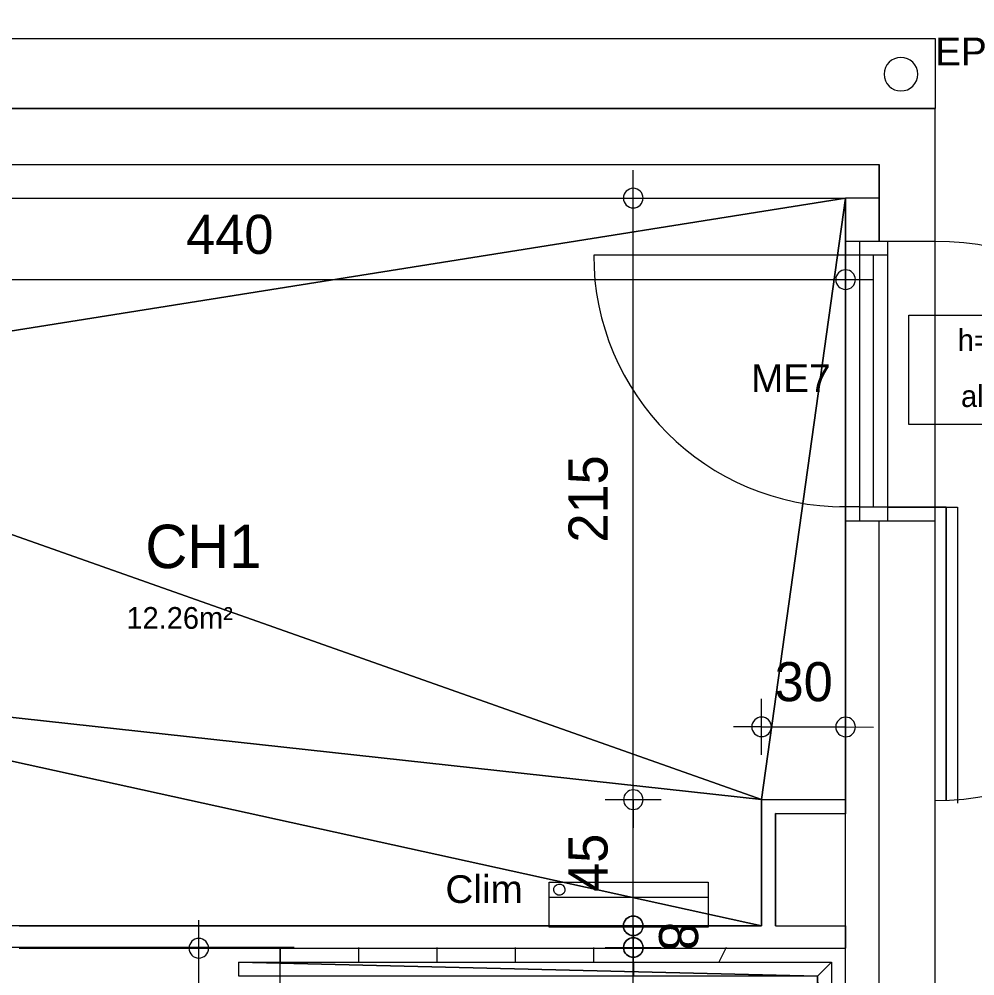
# Model space of a CAD drawing. Header units: metres. Extents: x 1.8 to 61.8, y -53.3 to -11.3.
# Drawn here: x 46.852 to 50.266, y -17.899 to -14.48 of the extents above; entities that cross this region are included whole.
import ezdxf
from ezdxf.enums import TextEntityAlignment as Align
from ezdxf.lldxf.tags import DXFTag

# ---------------------------------------------------------------- set-up
doc = ezdxf.new("R2010")
doc.units = ezdxf.units.M
doc.header["$MEASUREMENT"] = 0
doc.layers.add('Calque commun', color=7, linetype='Continuous')
doc.layers.add('Textes', color=7, linetype='Continuous')
doc.styles.add('Arial14', font='arial.ttf', dxfattribs={"height": 0.098961})
doc.styles.add('Century Gothic12', font='GOTHIC.TTF', dxfattribs={"height": 0.077575})
doc.styles.add('Century Gothic18', font='GOTHIC.TTF', dxfattribs={"height": 0.139636})
doc.styles.add('Century Gothic21', font='GOTHIC.TTF', dxfattribs={"height": 0.155151})
tags = doc.linetypes.add('HIDDEN', pattern=[0.375, 0.25, -0.125]).pattern_tags.tags
tags[6:7] = [DXFTag(74, 4), DXFTag(75, 0), DXFTag(340, '0'), DXFTag(46, 1.0), DXFTag(50, 0.0), DXFTag(44, 0.0), DXFTag(45, 0.0)]
tags[4:5] = [DXFTag(74, 4), DXFTag(75, 0), DXFTag(340, '0'), DXFTag(46, 1.0), DXFTag(50, 0.0), DXFTag(44, 0.0), DXFTag(45, 0.0)]
tags = doc.linetypes.add('HIDDEN2', pattern=[0.1875, 0.125, -0.0625]).pattern_tags.tags
tags[6:7] = [DXFTag(74, 4), DXFTag(75, 0), DXFTag(340, '0'), DXFTag(46, 1.0), DXFTag(50, 0.0), DXFTag(44, 0.0), DXFTag(45, 0.0)]
tags[4:5] = [DXFTag(74, 4), DXFTag(75, 0), DXFTag(340, '0'), DXFTag(46, 1.0), DXFTag(50, 0.0), DXFTag(44, 0.0), DXFTag(45, 0.0)]

# ---------------------------------------------------------------- blocks, each defined once
blk = doc.blocks.new('Block53466')
at = {"layer": 'Calque commun', "color": 7, "linetype": 'Continuous', "lineweight": 18}
for p, q in [((49.9242, -14.7998), (50.1242, -14.7998)), ((49.9242, -14.9998), (49.9242, -14.9998))]:
    blk.add_line(p, q, dxfattribs=at)
at = {"layer": 'Calque commun', "color": 7, "linetype": 'Continuous', "lineweight": 9}
blk.add_line((49.9242, -15.1198), (49.8042, -15.1198), dxfattribs=at)
blk = doc.blocks.new('Block53472')
at = {"layer": 'Calque commun', "color": 7, "linetype": 'Continuous', "lineweight": 18}
blk.add_line((43.5243, -14.7998), (50.1242, -14.7998), dxfattribs=at)
at = {"layer": 'Calque commun', "color": 7, "linetype": 'Continuous', "lineweight": 9}
for p, q in [((43.7243, -14.9998), (49.9242, -14.9998)), ((43.8443, -15.1198), (49.8042, -15.1198))]:
    blk.add_line(p, q, dxfattribs=at)
blk = doc.blocks.new('Block53473')
at = {"layer": 'Calque commun', "color": 7, "linetype": 'Continuous', "lineweight": 18}
for p, q in [((50.1242, -15.2731), (50.1242, -14.7998)), ((50.1242, -20.4998), (50.1242, -16.2731))]:
    blk.add_line(p, q, dxfattribs=at)
at = {"layer": 'Calque commun', "color": 7, "linetype": 'Continuous', "lineweight": 9}
for p, q in [((49.9242, -15.2731), (49.9242, -14.9998)), ((49.8042, -15.2731), (49.8042, -15.1198)), ((49.8042, -20.4998), (49.8042, -16.2731)), ((49.9242, -20.4998), (49.9242, -16.2731))]:
    blk.add_line(p, q, dxfattribs=at)
blk = doc.blocks.new('@PRES_1_$$_1-25')
at = {"layer": 'Calque commun', "color": 5, "linetype": 'Continuous', "lineweight": 9}
for p, q in [((0, 0.32), (1, 0.32)), ((1, 0.15), (0, 0.15)), ((0.05, 0.05), (0.05, 0.15)), ((0.95, 0.15), (0.95, 0.05)), ((0.05, 0.1), (0.95, 0.1)), ((1, 0.05), (0, 0.05)), ((0, 0), (1, 0))]:
    blk.add_line(p, q, dxfattribs=at)
blk = doc.blocks.new('@PRES_1_$$_1-26')
at = {"layer": 'Calque commun', "color": 7, "linetype": 'Continuous', "lineweight": 9}
blk.add_line((0, 0), (0, 0.32), dxfattribs=at)
blk = doc.blocks.new('@PRES_1_$$_1-27')
at = {"layer": 'Calque commun', "color": 7, "linetype": 'Continuous', "lineweight": 9}
blk.add_line((0, 0), (0, 0.32), dxfattribs=at)
blk = doc.blocks.new('INTER_2D_COMB9')
at = {"layer": 'Calque commun', "color": 0, "linetype": 'ByBlock', "lineweight": -2}
for name in ['@PRES_1_$$_1-25', '@PRES_1_$$_1-26']:
    blk.add_blockref(name, (0, 0), dxfattribs=at)
at = {"layer": 'Calque commun', "color": 0, "linetype": 'ByBlock', "lineweight": -2, "extrusion": (0, 0, -1), "xscale": -1, "yscale": -1, "zscale": -1, "rotation": -180}
blk.add_blockref('@PRES_1_$$_1-27', (-1, 0), dxfattribs=at)
blk = doc.blocks.new('PLACED_COMB9')
at = {"layer": 'Calque commun', "color": 0, "linetype": 'ByBlock', "lineweight": -2}
blk.add_blockref('INTER_2D_COMB9', (0, 0), dxfattribs=at)
blk = doc.blocks.new('xmodule1pgniv1-13')
at = {"layer": 'Calque commun', "color": 5, "linetype": 'Continuous', "lineweight": 9}
blk.add_arc((0, 0), 0.5, 0, 359.9994, dxfattribs=at)
blk = doc.blocks.new('xmodule1pgniv1-14')
at = {"layer": 'Calque commun', "color": 5, "linetype": 'Continuous', "lineweight": 9}
blk.add_arc((0, 0), 0.5, 0, 359.9994, dxfattribs=at)
blk = doc.blocks.new('DimLine53654')
at = {"layer": 'Calque commun', "color": 5, "linetype": 'Continuous', "lineweight": 9}
for p, q in [((36.2253, -18.6687), (36.2253, -18.5687)), ((36.1253, -18.6687), (36.3253, -18.6687)), ((36.2252, -20.5512), (36.2253, -18.6687)), ((36.1252, -20.5512), (36.3252, -20.5512)), ((36.2252, -20.5512), (36.2252, -20.6512))]:
    blk.add_line(p, q, dxfattribs=at)
at = {"layer": 'Calque commun', "color": 5, "linetype": 'Continuous', "lineweight": 9, "xscale": 0.07000000029802322, "yscale": 0.07000000029802322, "zscale": 0.07000000029802322, "rotation": 90}
for name, p in [('xmodule1pgniv1-14', (36.2253, -18.6687)), ('xmodule1pgniv1-13', (36.2252, -20.5512))]:
    blk.add_blockref(name, p, dxfattribs=at)
at = {"layer": 'Calque commun', "color": 5, "linetype": 'Continuous', "lineweight": 9, "style": 'Century Gothic18'}
blk.add_text('188', height=0.13964, rotation=89.9974, dxfattribs=at).set_placement((36.1752, -19.61), align=Align.BOTTOM_CENTER)
blk = doc.blocks.new('xmodule1pgniv1-15')
at = {"layer": 'Calque commun', "color": 5, "linetype": 'Continuous', "lineweight": 9}
blk.add_arc((0, 0), 0.5, 0, 359.9994, dxfattribs=at)
blk = doc.blocks.new('xmodule1pgniv1-16')
at = {"layer": 'Calque commun', "color": 5, "linetype": 'Continuous', "lineweight": 9}
blk.add_arc((0, 0), 0.5, 0, 359.9994, dxfattribs=at)
blk = doc.blocks.new('DimLine53662')
at = {"layer": 'Calque commun', "color": 5, "linetype": 'Continuous', "lineweight": 9}
for p, q in [((36.2251, -18.5913), (36.225, -18.4913)), ((36.1251, -18.5914), (36.3251, -18.5911)), ((36.2251, -18.5913), (36.2253, -18.6687)), ((36.1253, -18.6688), (36.3253, -18.6685)), ((36.2253, -18.6687), (36.2254, -18.7687))]:
    blk.add_line(p, q, dxfattribs=at)
at = {"layer": 'Calque commun', "color": 5, "linetype": 'Continuous', "lineweight": 9, "extrusion": (0, 0, -1), "xscale": 0.06999999484552753, "yscale": 0.06999999484552753, "zscale": 0.07000000029802322, "rotation": 89.9152908298062}
for name, p in [('xmodule1pgniv1-15', (-36.2251, -18.5913)), ('xmodule1pgniv1-16', (-36.2253, -18.6687))]:
    blk.add_blockref(name, p, dxfattribs=at)
at = {"layer": 'Calque commun', "color": 5, "linetype": 'Continuous', "lineweight": 9, "style": 'Century Gothic18'}
blk.add_text('8', height=0.1396, rotation=270.0847, dxfattribs=at).set_placement((36.2752, -18.6299), align=Align.BOTTOM_CENTER)
blk = doc.blocks.new('xmodule1pgniv1-17')
at = {"layer": 'Calque commun', "color": 5, "linetype": 'Continuous', "lineweight": 9}
blk.add_arc((0, 0), 0.5, 0, 359.9994, dxfattribs=at)
blk = doc.blocks.new('xmodule1pgniv1-18')
at = {"layer": 'Calque commun', "color": 5, "linetype": 'Continuous', "lineweight": 9}
blk.add_arc((0, 0), 0.5, 0, 359.9994, dxfattribs=at)
blk = doc.blocks.new('DimLine53670')
at = {"layer": 'Calque commun', "color": 5, "linetype": 'Continuous', "lineweight": 9}
for p, q in [((36.2252, -18.1405), (36.2252, -18.0405)), ((36.3252, -18.1405), (36.1252, -18.1405)), ((36.2251, -18.5913), (36.2252, -18.1405)), ((36.1251, -18.5913), (36.3251, -18.5913)), ((36.2251, -18.5913), (36.2251, -18.6913))]:
    blk.add_line(p, q, dxfattribs=at)
at = {"layer": 'Calque commun', "color": 5, "linetype": 'Continuous', "lineweight": 9, "xscale": 0.07000000029802322, "yscale": 0.07000000029802322, "zscale": 0.07000000029802322, "rotation": 90}
for name, p in [('xmodule1pgniv1-18', (36.2252, -18.1405)), ('xmodule1pgniv1-17', (36.2251, -18.5913))]:
    blk.add_blockref(name, p, dxfattribs=at)
at = {"layer": 'Calque commun', "color": 5, "linetype": 'Continuous', "lineweight": 9, "style": 'Century Gothic18'}
blk.add_text('45', height=0.13964, rotation=89.9966, dxfattribs=at).set_placement((36.1752, -18.3659), align=Align.BOTTOM_CENTER)
blk = doc.blocks.new('xmodule1pgniv1-19')
at = {"layer": 'Calque commun', "color": 5, "linetype": 'Continuous', "lineweight": 9}
blk.add_arc((0, 0), 0.5, 0, 359.9994, dxfattribs=at)
blk = doc.blocks.new('xmodule1pgniv1-20')
at = {"layer": 'Calque commun', "color": 5, "linetype": 'Continuous', "lineweight": 9}
blk.add_arc((0, 0), 0.5, 0, 359.9994, dxfattribs=at)
blk = doc.blocks.new('DimLine53678')
at = {"layer": 'Calque commun', "color": 5, "linetype": 'Continuous', "lineweight": 9}
for p, q in [((36.2251, -15.9912), (36.2251, -15.8912)), ((36.1251, -15.9912), (36.3251, -15.9912)), ((36.2252, -18.1405), (36.2251, -15.9912)), ((36.3252, -18.1405), (36.1252, -18.1405)), ((36.2252, -18.1405), (36.2252, -18.2405))]:
    blk.add_line(p, q, dxfattribs=at)
at = {"layer": 'Calque commun', "color": 5, "linetype": 'Continuous', "lineweight": 9, "xscale": 0.07000000029802322, "yscale": 0.07000000029802322, "zscale": 0.07000000029802322, "rotation": 90}
for name, p in [('xmodule1pgniv1-20', (36.2251, -15.9912)), ('xmodule1pgniv1-19', (36.2252, -18.1405))]:
    blk.add_blockref(name, p, dxfattribs=at)
at = {"layer": 'Calque commun', "color": 5, "linetype": 'Continuous', "lineweight": 9, "style": 'Century Gothic18'}
blk.add_text('215', height=0.13964, rotation=90.0007, dxfattribs=at).set_placement((36.1752, -17.0659), align=Align.BOTTOM_CENTER)
blk = doc.blocks.new('xmodule1pgniv1-79')
at = {"layer": 'Calque commun', "color": 5, "linetype": 'Continuous', "lineweight": 9}
blk.add_arc((0, 0), 0.5, 0, 359.9994, dxfattribs=at)
blk = doc.blocks.new('xmodule1pgniv1-80')
at = {"layer": 'Calque commun', "color": 5, "linetype": 'Continuous', "lineweight": 9}
blk.add_arc((0, 0), 0.5, 0, 359.9994, dxfattribs=at)
blk = doc.blocks.new('DimLine53934')
at = {"layer": 'Calque commun', "color": 5, "linetype": 'Continuous', "lineweight": 9}
for p, q in [((32.5838, -16.1823), (32.5838, -16.3823)), ((36.9837, -16.3823), (36.9837, -16.1823)), ((32.5838, -16.2823), (32.4838, -16.2823)), ((32.5838, -16.2823), (36.9837, -16.2823)), ((36.9837, -16.2823), (37.0837, -16.2823))]:
    blk.add_line(p, q, dxfattribs=at)
at = {"layer": 'Calque commun', "color": 5, "linetype": 'Continuous', "lineweight": 9, "xscale": 0.07000000029802322, "yscale": 0.07000000029802322, "zscale": 0.07000000029802322}
for name, p in [('xmodule1pgniv1-79', (32.5838, -16.2823)), ('xmodule1pgniv1-80', (36.9837, -16.2823))]:
    blk.add_blockref(name, p, dxfattribs=at)
at = {"layer": 'Calque commun', "color": 5, "linetype": 'Continuous', "lineweight": 9, "style": 'Century Gothic18'}
blk.add_text('440', height=0.13964, dxfattribs=at).set_placement((34.7837, -16.2323), align=Align.BOTTOM_CENTER)
blk = doc.blocks.new('xmodule1pgniv1-87')
at = {"layer": 'Calque commun', "color": 5, "linetype": 'Continuous', "lineweight": 9}
blk.add_arc((0, 0), 0.5, 0, 359.9994, dxfattribs=at)
blk = doc.blocks.new('xmodule1pgniv1-88')
at = {"layer": 'Calque commun', "color": 5, "linetype": 'Continuous', "lineweight": 9}
blk.add_arc((0, 0), 0.5, 0, 359.9994, dxfattribs=at)
blk = doc.blocks.new('DimLine53979')
at = {"layer": 'Calque commun', "color": 5, "linetype": 'Continuous', "lineweight": 9}
for p, q in [((36.6834, -17.9802), (36.6838, -17.7802)), ((36.9836, -17.9807), (36.9839, -17.7807)), ((36.6836, -17.8802), (36.5836, -17.88)), ((36.6836, -17.8802), (36.9837, -17.8807)), ((36.9837, -17.8807), (37.0837, -17.8809))]:
    blk.add_line(p, q, dxfattribs=at)
at = {"layer": 'Calque commun', "color": 5, "linetype": 'Continuous', "lineweight": 9, "xscale": 0.07000000138607669, "yscale": 0.07000000138607669, "zscale": 0.07000000029802322, "rotation": -0.09942625909728113}
for name, p in [('xmodule1pgniv1-87', (36.6836, -17.8802)), ('xmodule1pgniv1-88', (36.9837, -17.8807))]:
    blk.add_blockref(name, p, dxfattribs=at)
at = {"layer": 'Calque commun', "color": 5, "linetype": 'Continuous', "lineweight": 9, "style": 'Century Gothic18'}
blk.add_text('30', height=0.13964, rotation=359.9006, dxfattribs=at).set_placement((36.8338, -17.8305), align=Align.BOTTOM_CENTER)
blk = doc.blocks.new('xmodule1pgniv1-101')
at = {"layer": 'Calque commun', "color": 5, "linetype": 'Continuous', "lineweight": 9}
blk.add_arc((0, 0), 0.5, 0, 359.9994, dxfattribs=at)
blk = doc.blocks.new('xmodule1pgniv1-102')
at = {"layer": 'Calque commun', "color": 5, "linetype": 'Continuous', "lineweight": 9}
blk.add_arc((0, 0), 0.5, 0, 359.9994, dxfattribs=at)
blk = doc.blocks.new('DimLine60119')
at = {"layer": 'Calque commun', "color": 5, "linetype": 'Continuous', "lineweight": 9}
for p, q in [((34.6729, -18.6713), (34.6729, -18.5713)), ((34.7729, -18.6713), (34.5729, -18.6713)), ((34.6729, -19.5687), (34.6729, -18.6713)), ((34.7729, -19.5687), (34.5729, -19.5687)), ((34.6729, -19.5687), (34.6729, -19.6687))]:
    blk.add_line(p, q, dxfattribs=at)
at = {"layer": 'Calque commun', "color": 5, "linetype": 'Continuous', "lineweight": 9, "xscale": 0.07000000029802322, "yscale": 0.07000000029802322, "zscale": 0.07000000029802322, "rotation": 90}
for name, p in [('xmodule1pgniv1-102', (34.6729, -18.6713)), ('xmodule1pgniv1-101', (34.6729, -19.5687))]:
    blk.add_blockref(name, p, dxfattribs=at)
at = {"layer": 'Calque commun', "color": 5, "linetype": 'Continuous', "lineweight": 9, "style": 'Century Gothic18'}
blk.add_text('90', height=0.13964, rotation=90, dxfattribs=at).set_placement((34.6229, -19.12), align=Align.BOTTOM_CENTER)
blk = doc.blocks.new('clim-int4')
at = {"layer": 'Calque commun', "color": 0, "linetype": 'ByBlock', "lineweight": 9}
for p, q in [((0.5671, 0.16), (0, 0.16)), ((0, 0.16), (0, 0)), ((0.5671, 0), (0.5671, 0.16)), ((0, 0.106), (0.5671, 0.106)), ((0, 0), (0.5671, 0))]:
    blk.add_line(p, q, dxfattribs=at)
blk.add_arc((0.531, 0.1338), 0.02, 330, 329.9994, dxfattribs=at)
blk = doc.blocks.new('xmodule1pgniv1-125')
at = {"layer": 'Calque commun', "color": 15, "linetype": 'Continuous', "lineweight": 18}
for p, q in [((36.6836, -18.5907), (36.6836, -18.14)), ((36.6836, -18.14), (36.9838, -18.1413)), ((36.9838, -18.1413), (36.9835, -18.1912)), ((36.7335, -18.1902), (36.9835, -18.1912)), ((36.7336, -18.5907), (36.7336, -18.1901))]:
    blk.add_line(p, q, dxfattribs=at)
at = {"layer": 'Calque commun', "color": 7, "linetype": 'Continuous', "lineweight": 18}
for p, q in [((34.031, -18.5913), (36.6836, -18.5913)), ((36.7336, -18.5913), (36.9837, -18.5913)), ((36.9837, -18.5913), (36.9837, -18.6713)), ((34.031, -18.6713), (36.9837, -18.6713))]:
    blk.add_line(p, q, dxfattribs=at)
at = {"layer": 'Calque commun', "color": 7, "linetype": 'Continuous', "lineweight": 9}
for p, q in [((35.0138, -18.6687), (34.9638, -18.6687)), ((34.9638, -18.6687), (34.9638, -18.7212)), ((35.2438, -18.6687), (35.2438, -18.7212)), ((35.5238, -18.6687), (35.5238, -18.7212)), ((35.8038, -18.6687), (35.8038, -18.7212)), ((36.0838, -18.7212), (36.0838, -18.6687)), ((36.5574, -18.6687), (36.5313, -18.7212))]:
    blk.add_line(p, q, dxfattribs=at)
at = {"layer": 'Calque commun', "color": 5, "linetype": 'Continuous', "lineweight": 9}
for name in ['DimLine53678', 'DimLine53934', 'DimLine53979', 'DimLine53670', 'DimLine53662', 'DimLine60119', 'DimLine53654']:
    blk.add_blockref(name, (0, 0), dxfattribs=at)
at = {"layer": 'Calque commun', "color": 7, "linetype": 'HIDDEN2', "lineweight": -2, "extrusion": (0, 0, -1)}
blk.add_blockref('clim-int4', (-36.4922, -18.5957), dxfattribs=at)
at = {"layer": 'Textes', "color": 5, "linetype": 'ByBlock', "lineweight": -2, "style": 'Century Gothic21'}
blk.add_text('CH1', height=0.15515, dxfattribs=at).set_placement((34.4819, -17.158), align=Align.TOP_LEFT)
at = {"layer": 'Textes', "color": 9, "linetype": 'ByBlock', "lineweight": -2, "style": 'Century Gothic12'}
blk.add_text('12.26m²', height=0.07758, dxfattribs=at).set_placement((34.4142, -17.4523), align=Align.TOP_LEFT)
at = {"layer": 'Textes', "color": 5, "linetype": 'ByBlock', "lineweight": -2, "style": 'Arial14'}
blk.add_text('Clim', height=0.09896, dxfattribs=at).set_placement((35.8303, -18.5392), align=Align.BOTTOM_RIGHT)
at = {"layer": 'Calque commun', "color": 9, "linetype": 'Continuous', "lineweight": 9}
mesh = blk.add_polyface(dxfattribs=at)
corners = [(36.6836, -18.14), (36.6836, -18.5907), (32.5838, -17.6913), (31.9838, -18.5913), (31.9838, -17.6913), (32.5838, -16.6913), (36.9838, -18.1413), (36.9837, -15.9912), (31.9838, -15.9912), (31.9838, -16.6913)]
mesh.append_faces([[corners[k] for k in face] for face in [(5, 0, 2), (3, 2, 1)]], dxfattribs={"vtx0": -1, "vtx1": -1, "color": 9})
mesh.append_faces([[corners[k] for k in face] for face in [(5, 7, 0)]], dxfattribs={"vtx0": -1, "vtx1": -1, "vtx2": -1, "color": 9})
mesh.append_faces([[corners[k] for k in face] for face in [(5, 8, 7)]], dxfattribs={"vtx0": -1, "vtx2": -1, "color": 9})
mesh.append_faces([[corners[k] for k in face] for face in [(6, 0, 7)]], dxfattribs={"vtx1": -1, "color": 9})
mesh.append_faces([[corners[k] for k in face] for face in [(0, 1, 2)]], dxfattribs={"vtx1": -1, "vtx2": -1, "color": 9})
mesh.append_faces([[corners[k] for k in face] for face in [(3, 4, 2), (5, 9, 8)]], dxfattribs={"vtx2": -1, "color": 9})
at = {"layer": 'Calque commun', "color": 1, "linetype": 'Continuous', "lineweight": 9}
mesh = blk.add_polyface(dxfattribs=at)
corners = [(36.9836, -18.1912), (36.7336, -18.1901), (36.7336, -18.5907), (36.9837, -18.5913)]
mesh.append_faces([[corners[k] for k in face] for face in [(0, 1, 2, 3)]], dxfattribs={"color": 1})
at = {"layer": 'Calque commun', "color": 9, "linetype": 'Continuous', "lineweight": 9}
mesh = blk.add_polyface(dxfattribs=at)
corners = [(34.9638, -20.5512), (34.9638, -18.6687), (32.7437, -18.6687), (32.7437, -20.5512)]
mesh.append_faces([[corners[k] for k in face] for face in [(0, 1, 2, 3)]], dxfattribs={"color": 9})
at = {"layer": 'Calque commun', "color": 7, "linetype": 'Continuous', "lineweight": 9}
mesh = blk.add_polyface(dxfattribs=at)
corners = [(36.8837, -18.7712), (34.8159, -18.7712), (34.8159, -18.7212), (36.9337, -18.7212), (36.9337, -20.5513), (36.8837, -20.5513)]
mesh.append_faces([[corners[k] for k in face] for face in [(0, 4, 5)]], dxfattribs={"vtx0": -1, "vtx1": -1, "color": 7})
mesh.append_faces([[corners[k] for k in face] for face in [(0, 3, 4), (0, 2, 3)]], dxfattribs={"vtx0": -1, "vtx2": -1, "color": 7})
mesh.append_faces([[corners[k] for k in face] for face in [(0, 1, 2)]], dxfattribs={"vtx2": -1, "color": 7})

msp = doc.modelspace()

# ---------------------------------------------------------------- linework, layer by layer
at = {"layer": 'Calque commun', "color": 12, "linetype": 'Continuous', "lineweight": 18}
for p, q in [((43.7243, -14.9998), (49.9242, -14.9998)), ((49.9242, -14.9998), (49.9242, -15.2731)), ((49.9242, -15.2731), (50.1242, -15.2731)), ((49.9242, -20.4998), (49.9242, -16.2731)), ((49.9242, -16.2731), (50.1239, -16.2731))]:
    msp.add_line(p, q, dxfattribs=at)
at = {"layer": 'Calque commun', "color": 7, "linetype": 'HIDDEN', "lineweight": 9}
msp.add_line((49.8542, -15.3231), (48.9042, -15.3231), dxfattribs=at)
at = {"layer": 'Calque commun', "color": 7, "linetype": 'Continuous', "lineweight": 9}
for p, q in [((49.8542, -16.2231), (49.7823, -16.2231)), ((50.1635, -16.2239), (49.9542, -16.2239)), ((49.9542, -16.2239), (50.2044, -16.2239)), ((50.1635, -16.2239), (50.1635, -17.2731)), ((50.1635, -17.2731), (50.1635, -16.2239)), ((50.2044, -16.2239), (50.2044, -17.2813))]:
    msp.add_line(p, q, dxfattribs=at)
at = {"layer": 'Calque commun', "color": 11, "linetype": 'Continuous', "lineweight": 18}
msp.add_arc((50.0018, -14.677), 0.06, 90, 89.9994, dxfattribs=at)
at = {"layer": 'Calque commun', "color": 7, "linetype": 'HIDDEN2', "lineweight": 9, "extrusion": (0, 0, -1)}
msp.add_arc((-50.1242, -16.2731), 1, 90, 270, dxfattribs=at)
at = {"layer": 'Calque commun', "color": 7, "linetype": 'Continuous', "lineweight": 9, "extrusion": (0, 0, -1)}
msp.add_arc((-50.1242, -16.2731), 1, 90, 270, dxfattribs=at)
at = {"layer": 'Calque commun', "color": 7, "linetype": 'HIDDEN', "lineweight": 9}
msp.add_arc((49.8042, -15.3231), 0.9, 180, 269.9998, dxfattribs=at)

# ---------------------------------------------------------------- block references
at = {"layer": 'Calque commun', "color": 0, "linetype": 'ByBlock', "lineweight": -2}
for name, p in [('Block53472', (0, 0)), ('Block53466', (0, 0)), ('Block53473', (0, 0)), ('xmodule1pgniv1-125', (12.8205, 0.8714))]:
    msp.add_blockref(name, p, dxfattribs=at)
at = {"layer": 'Calque commun', "color": 0, "linetype": 'ByBlock', "lineweight": -2, "extrusion": (0, 0, -1), "xscale": -1, "yscale": -1, "zscale": -1, "rotation": -89.99999999999999}
msp.add_blockref('PLACED_COMB9', (-49.8042, -16.2731), dxfattribs=at)

# ---------------------------------------------------------------- texts
at = {"layer": 'Calque commun', "color": 5, "linetype": 'ByBlock', "lineweight": -2, "insert": (50.4963, -15.5884), "char_height": 0.07758, "attachment_point": 3, "line_spacing_factor": 1.546883, "style": 'Century Gothic12'}
msp.add_mtext('h=200\\Pall=20', dxfattribs=at)
at = {"layer": 'Textes', "color": 5, "linetype": 'ByBlock', "lineweight": -2, "style": 'Arial14'}
msp.add_text('EP', height=0.09896, dxfattribs=at).set_placement((50.1242, -14.6748), align=Align.BOTTOM_LEFT)
msp.add_text('ME7', height=0.09896, dxfattribs=at).set_placement((49.7507, -15.8425), align=Align.BOTTOM_RIGHT)

# ---------------------------------------------------------------- meshes
at = {"layer": 'Calque commun', "color": 7, "linetype": 'Continuous', "lineweight": 9}
mesh = msp.add_polyface(dxfattribs=at)
corners = [(61.7636, -11.3086), (1.7636, -11.3086), (1.7636, -53.3086), (61.7636, -53.3086)]
mesh.append_faces([[corners[k] for k in face] for face in [(0, 1, 2, 3)]], dxfattribs={"color": 7})
at = {"layer": 'Calque commun', "color": 16, "linetype": 'HIDDEN2', "lineweight": 9}
mesh = msp.add_polyface(dxfattribs=at)
corners = [(50.1242, -14.7998), (43.5243, -14.7998), (43.5243, -14.5498), (50.1242, -14.5498)]
mesh.append_faces([[corners[k] for k in face] for face in [(0, 1, 2, 3)]], dxfattribs={"color": 16})
at = {"layer": 'Calque commun', "color": 11, "linetype": 'Continuous', "lineweight": 18}
mesh = msp.add_polyface(dxfattribs=at)
corners = [(50.0304, -15.5376), (50.5688, -15.5376), (50.5688, -15.9283), (50.0304, -15.9283)]
mesh.append_faces([[corners[k] for k in face] for face in [(0, 1, 2, 3)]], dxfattribs={"color": 11})

doc.saveas('drawing.dxf')
